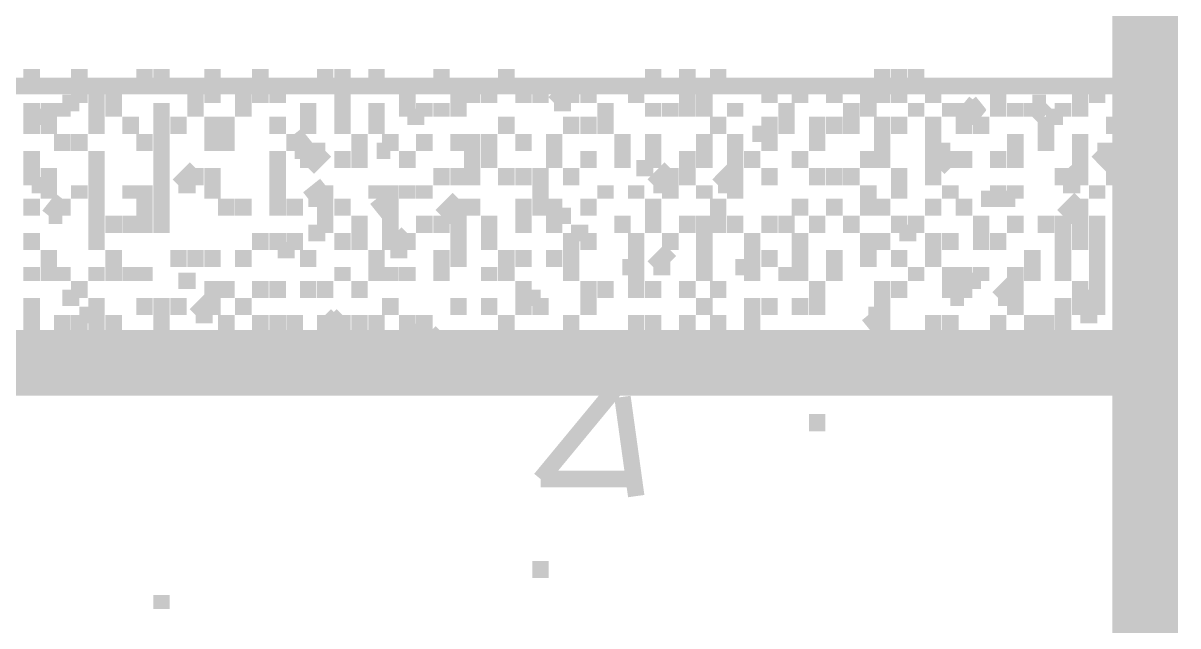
# Model space of a CAD drawing. Header units: millimetres. Extents: x 5 to 350, y 3 to 213.
# Drawn here: x 239.23 to 245.19, y 119.04 to 122.16 of the extents above; entities that cross this region are included whole.
import ezdxf

# ---------------------------------------------------------------- set-up
doc = ezdxf.new("R2010")
doc.units = ezdxf.units.MM
doc.layers.add('P', color=255, linetype='Continuous')

msp = doc.modelspace()

# ---------------------------------------------------------------- linework, layer by layer
at = {"layer": 'P'}
for points, const_width in [([(245.022, 120.403), (245.022, 129.364)], 0.339), ([(239.272, 121.832), (239.272, 121.92)], 0.085), ([(239.518, 121.832), (239.518, 121.92)], 0.085), ([(239.854, 121.832), (239.854, 121.92)], 0.085), ([(239.942, 121.832), (239.942, 121.92)], 0.085), ([(240.206, 121.832), (240.206, 121.92)], 0.085), ([(240.453, 121.832), (240.453, 121.92)], 0.085), ([(240.788, 121.832), (240.788, 121.92)], 0.085), ([(240.877, 121.832), (240.877, 121.92)], 0.085), ([(241.053, 121.832), (241.053, 121.92)], 0.085), ([(241.388, 121.832), (241.388, 121.92)], 0.085), ([(241.723, 121.832), (241.723, 121.92)], 0.085), ([(242.482, 121.832), (242.482, 121.92)], 0.085), ([(242.658, 121.832), (242.658, 121.92)], 0.085), ([(242.658, 121.832), (242.658, 121.92)], 0.085), ([(242.817, 121.832), (242.817, 121.92)], 0.085), ([(243.664, 121.832), (243.664, 121.92)], 0.085), ([(243.752, 121.832), (243.752, 121.92)], 0.085), ([(243.84, 121.832), (243.84, 121.92)], 0.085), ([(197.45, 121.832), (245.022, 121.832)], 0.085), ([(239.518, 121.744), (239.518, 121.832)], 0.085), ([(239.607, 121.744), (239.607, 121.832)], 0.085), ([(239.695, 121.744), (239.695, 121.832)], 0.085), ([(240.118, 121.744), (240.118, 121.832)], 0.085), ([(240.206, 121.744), (240.206, 121.832)], 0.085), ([(240.206, 121.744), (240.206, 121.832)], 0.085), ([(240.365, 121.744), (240.365, 121.832)], 0.085), ([(240.453, 121.744), (240.453, 121.832)], 0.085), ([(240.542, 121.744), (240.542, 121.832)], 0.085), ([(240.542, 121.744), (240.542, 121.832)], 0.085), ([(240.877, 121.744), (240.877, 121.832)], 0.085), ([(241.212, 121.744), (241.212, 121.832)], 0.085), ([(241.476, 121.744), (241.476, 121.832)], 0.085), ([(241.547, 121.744), (241.547, 121.832)], 0.085), ([(241.635, 121.744), (241.635, 121.832)], 0.085), ([(241.812, 121.744), (241.812, 121.832)], 0.085), ([(241.812, 121.744), (241.812, 121.832)], 0.085), ([(241.9, 121.744), (241.9, 121.832)], 0.085), ([(241.9, 121.744), (241.9, 121.832)], 0.085), ([(241.97, 121.744), (242.058, 121.832)], 0.085), ([(242.058, 121.744), (242.058, 121.832)], 0.085), ([(242.058, 121.744), (242.058, 121.832)], 0.085), ([(242.147, 121.744), (242.147, 121.832)], 0.085), ([(242.147, 121.744), (242.147, 121.832)], 0.085), ([(242.394, 121.744), (242.394, 121.832)], 0.085), ([(242.658, 121.744), (242.658, 121.832)], 0.085), ([(242.746, 121.832), (242.817, 121.832)], 0.085), ([(242.746, 121.832), (242.817, 121.832)], 0.085), ([(242.746, 121.744), (242.746, 121.832)], 0.085), ([(243.082, 121.744), (243.082, 121.832)], 0.085), ([(243.082, 121.744), (243.082, 121.832)], 0.085), ([(243.082, 121.744), (243.082, 121.832)], 0.085), ([(243.24, 121.744), (243.24, 121.832)], 0.085), ([(243.24, 121.744), (243.24, 121.832)], 0.085), ([(243.24, 121.744), (243.24, 121.832)], 0.085), ([(243.24, 121.744), (243.24, 121.832)], 0.085), ([(243.417, 121.744), (243.417, 121.832)], 0.085), ([(243.417, 121.744), (243.417, 121.832)], 0.085), ([(243.593, 121.744), (243.593, 121.832)], 0.085), ([(243.593, 121.744), (243.593, 121.832)], 0.085), ([(243.593, 121.744), (243.593, 121.832)], 0.085), ([(243.664, 121.744), (243.664, 121.832)], 0.085), ([(243.664, 121.744), (243.664, 121.832)], 0.085), ([(243.664, 121.744), (243.664, 121.832)], 0.085), ([(243.752, 121.744), (243.752, 121.832)], 0.085), ([(243.928, 121.744), (243.928, 121.832)], 0.085), ([(244.263, 121.744), (244.263, 121.832)], 0.085), ([(244.687, 121.744), (244.687, 121.832)], 0.085), ([(244.687, 121.744), (244.687, 121.832)], 0.085), ([(244.775, 121.744), (244.775, 121.832)], 0.085), ([(245.022, 121.744), (245.022, 121.832)], 0.085), ([(239.272, 121.673), (239.272, 121.744)], 0.085), ([(239.36, 121.673), (239.36, 121.744)], 0.085), ([(239.43, 121.744), (239.518, 121.744)], 0.085), ([(239.43, 121.744), (239.518, 121.744)], 0.085), ([(239.43, 121.673), (239.43, 121.744)], 0.085), ([(239.607, 121.673), (239.607, 121.744)], 0.085), ([(239.695, 121.673), (239.695, 121.744)], 0.085), ([(239.942, 121.673), (239.942, 121.744)], 0.085), ([(240.118, 121.673), (240.118, 121.744)], 0.085), ([(240.365, 121.744), (240.365, 121.673)], 0.085), ([(240.365, 121.673), (240.365, 121.744)], 0.085), ([(240.7, 121.673), (240.7, 121.744)], 0.085), ([(240.877, 121.673), (240.877, 121.744)], 0.085), ([(241.053, 121.673), (241.053, 121.744)], 0.085), ([(241.212, 121.673), (241.212, 121.744)], 0.085), ([(241.3, 121.673), (241.3, 121.744)], 0.085), ([(241.388, 121.673), (241.388, 121.744)], 0.085), ([(241.476, 121.673), (241.476, 121.744)], 0.085), ([(241.97, 121.744), (242.058, 121.744)], 0.085), ([(242.235, 121.673), (242.235, 121.744)], 0.085), ([(242.482, 121.673), (242.482, 121.744)], 0.085), ([(242.482, 121.673), (242.482, 121.744)], 0.085), ([(242.57, 121.673), (242.57, 121.744)], 0.085), ([(242.658, 121.673), (242.658, 121.744)], 0.085), ([(242.658, 121.673), (242.658, 121.744)], 0.085), ([(242.658, 121.673), (242.658, 121.744)], 0.085), ([(242.746, 121.673), (242.746, 121.744)], 0.085), ([(242.905, 121.673), (242.905, 121.744)], 0.085), ([(242.905, 121.673), (242.905, 121.744)], 0.085), ([(243.17, 121.673), (243.17, 121.744)], 0.085), ([(243.505, 121.673), (243.505, 121.744)], 0.085), ([(243.593, 121.673), (243.593, 121.744)], 0.085), ([(243.84, 121.673), (243.84, 121.744)], 0.085), ([(244.016, 121.673), (244.016, 121.744)], 0.085), ([(244.087, 121.673), (244.175, 121.744)], 0.085), ([(244.175, 121.673), (244.087, 121.744)], 0.085), ([(244.087, 121.673), (244.087, 121.744)], 0.085), ([(244.263, 121.673), (244.263, 121.744)], 0.085), ([(244.352, 121.673), (244.352, 121.744)], 0.085), ([(244.44, 121.744), (244.51, 121.744)], 0.085), ([(244.44, 121.744), (244.44, 121.673)], 0.085), ([(244.44, 121.673), (244.51, 121.744)], 0.085), ([(244.44, 121.673), (244.44, 121.744)], 0.085), ([(244.44, 121.673), (244.44, 121.744)], 0.085), ([(244.44, 121.673), (244.44, 121.744)], 0.085), ([(244.598, 121.673), (244.598, 121.744)], 0.085), ([(244.687, 121.673), (244.687, 121.744)], 0.085), ([(239.272, 121.673), (239.36, 121.673)], 0.085), ([(239.272, 121.673), (239.36, 121.673)], 0.085), ([(239.272, 121.585), (239.272, 121.673)], 0.085), ([(239.272, 121.585), (239.272, 121.673)], 0.085), ([(239.36, 121.585), (239.36, 121.673)], 0.085), ([(239.607, 121.585), (239.607, 121.673)], 0.085), ([(239.783, 121.585), (239.783, 121.673)], 0.085), ([(239.783, 121.585), (239.783, 121.673)], 0.085), ([(239.783, 121.585), (239.783, 121.673)], 0.085), ([(239.942, 121.585), (239.942, 121.673)], 0.085), ([(240.03, 121.585), (240.03, 121.673)], 0.085), ([(240.206, 121.585), (240.206, 121.673)], 0.085), ([(240.206, 121.585), (240.206, 121.673)], 0.085), ([(240.206, 121.585), (240.206, 121.673)], 0.085), ([(240.277, 121.585), (240.277, 121.673)], 0.085), ([(240.277, 121.585), (240.277, 121.673)], 0.085), ([(240.542, 121.585), (240.542, 121.673)], 0.085), ([(240.7, 121.585), (240.7, 121.673)], 0.085), ([(240.877, 121.585), (240.877, 121.673)], 0.085), ([(241.053, 121.585), (241.053, 121.673)], 0.085), ([(241.212, 121.673), (241.3, 121.673)], 0.085), ([(241.212, 121.673), (241.3, 121.673)], 0.085), ([(241.723, 121.585), (241.723, 121.673)], 0.085), ([(242.058, 121.585), (242.058, 121.673)], 0.085), ([(242.147, 121.585), (242.147, 121.673)], 0.085), ([(242.147, 121.585), (242.147, 121.673)], 0.085), ([(242.147, 121.585), (242.147, 121.673)], 0.085), ([(242.147, 121.585), (242.147, 121.673)], 0.085), ([(242.235, 121.585), (242.235, 121.673)], 0.085), ([(242.817, 121.585), (242.817, 121.673)], 0.085), ([(243.082, 121.585), (243.082, 121.673)], 0.085), ([(243.17, 121.585), (243.17, 121.673)], 0.085), ([(243.328, 121.585), (243.328, 121.673)], 0.085), ([(243.328, 121.585), (243.328, 121.673)], 0.085), ([(243.328, 121.585), (243.328, 121.673)], 0.085), ([(243.417, 121.585), (243.417, 121.673)], 0.085), ([(243.505, 121.585), (243.505, 121.673)], 0.085), ([(243.664, 121.585), (243.664, 121.673)], 0.085), ([(243.752, 121.585), (243.752, 121.673)], 0.085), ([(243.928, 121.585), (243.928, 121.673)], 0.085), ([(244.087, 121.673), (244.175, 121.673)], 0.085), ([(244.087, 121.585), (244.087, 121.673)], 0.085), ([(244.175, 121.585), (244.175, 121.673)], 0.085), ([(244.51, 121.673), (244.598, 121.673)], 0.085), ([(244.51, 121.673), (244.598, 121.673)], 0.085), ([(244.51, 121.585), (244.51, 121.673)], 0.085), ([(244.863, 121.585), (244.863, 121.673)], 0.085), ([(245.022, 121.585), (245.022, 121.673)], 0.085), ([(245.022, 121.585), (245.022, 121.673)], 0.085), ([(245.022, 121.585), (245.022, 121.673)], 0.085), ([(245.022, 121.585), (245.022, 121.673)], 0.085), ([(239.43, 121.497), (239.43, 121.585)], 0.085), ([(239.43, 121.497), (239.43, 121.585)], 0.085), ([(239.43, 121.497), (239.43, 121.585)], 0.085), ([(239.518, 121.497), (239.518, 121.585)], 0.085), ([(239.854, 121.497), (239.854, 121.585)], 0.085), ([(239.854, 121.497), (239.854, 121.585)], 0.085), ([(239.854, 121.497), (239.854, 121.585)], 0.085), ([(239.942, 121.497), (239.942, 121.585)], 0.085), ([(239.942, 121.497), (239.942, 121.585)], 0.085), ([(240.206, 121.497), (240.206, 121.585)], 0.085), ([(240.277, 121.497), (240.277, 121.585)], 0.085), ([(240.63, 121.497), (240.63, 121.585)], 0.085), ([(240.7, 121.497), (240.63, 121.585)], 0.085), ([(240.63, 121.497), (240.63, 121.585)], 0.085), ([(240.965, 121.497), (240.965, 121.585)], 0.085), ([(241.124, 121.497), (241.124, 121.585)], 0.085), ([(241.3, 121.497), (241.3, 121.585)], 0.085), ([(241.3, 121.497), (241.3, 121.585)], 0.085), ([(241.476, 121.497), (241.476, 121.585)], 0.085), ([(241.476, 121.497), (241.476, 121.585)], 0.085), ([(241.547, 121.497), (241.547, 121.585)], 0.085), ([(241.547, 121.497), (241.547, 121.585)], 0.085), ([(241.635, 121.497), (241.635, 121.585)], 0.085), ([(241.812, 121.497), (241.812, 121.585)], 0.085), ([(241.97, 121.497), (241.97, 121.585)], 0.085), ([(242.323, 121.497), (242.323, 121.585)], 0.085), ([(242.482, 121.497), (242.482, 121.585)], 0.085), ([(242.746, 121.497), (242.746, 121.585)], 0.085), ([(242.905, 121.497), (242.905, 121.585)], 0.085), ([(242.993, 121.585), (243.082, 121.585)], 0.085), ([(242.993, 121.585), (243.082, 121.585)], 0.085), ([(243.082, 121.497), (243.082, 121.585)], 0.085), ([(243.082, 121.497), (243.082, 121.585)], 0.085), ([(243.328, 121.497), (243.328, 121.585)], 0.085), ([(243.664, 121.497), (243.664, 121.585)], 0.085), ([(243.928, 121.497), (243.928, 121.585)], 0.085), ([(243.928, 121.497), (243.928, 121.585)], 0.085), ([(243.928, 121.497), (243.928, 121.585)], 0.085), ([(244.352, 121.497), (244.352, 121.585)], 0.085), ([(244.51, 121.497), (244.51, 121.585)], 0.085), ([(244.687, 121.497), (244.687, 121.585)], 0.085), ([(244.934, 121.497), (244.934, 121.585)], 0.085), ([(245.022, 121.497), (245.022, 121.585)], 0.085), ([(239.272, 121.408), (239.272, 121.497)], 0.085), ([(239.272, 121.408), (239.272, 121.497)], 0.085), ([(239.607, 121.408), (239.607, 121.497)], 0.085), ([(239.942, 121.408), (239.942, 121.497)], 0.085), ([(240.542, 121.408), (240.542, 121.497)], 0.085), ([(240.63, 121.497), (240.7, 121.497)], 0.085), ([(240.7, 121.497), (240.788, 121.497)], 0.085), ([(240.7, 121.497), (240.7, 121.408)], 0.085), ([(240.7, 121.408), (240.788, 121.497)], 0.085), ([(240.7, 121.408), (240.7, 121.497)], 0.085), ([(240.877, 121.408), (240.877, 121.497)], 0.085), ([(240.965, 121.408), (240.965, 121.497)], 0.085), ([(241.053, 121.497), (241.124, 121.497)], 0.085), ([(241.053, 121.497), (241.124, 121.497)], 0.085), ([(241.212, 121.408), (241.212, 121.497)], 0.085), ([(241.547, 121.408), (241.547, 121.497)], 0.085), ([(241.635, 121.408), (241.635, 121.497)], 0.085), ([(241.635, 121.408), (241.635, 121.497)], 0.085), ([(241.635, 121.408), (241.635, 121.497)], 0.085), ([(241.97, 121.408), (241.97, 121.497)], 0.085), ([(241.97, 121.408), (241.97, 121.497)], 0.085), ([(241.97, 121.408), (241.97, 121.497)], 0.085), ([(242.147, 121.408), (242.147, 121.497)], 0.085), ([(242.147, 121.408), (242.147, 121.497)], 0.085), ([(242.323, 121.408), (242.323, 121.497)], 0.085), ([(242.482, 121.408), (242.482, 121.497)], 0.085), ([(242.658, 121.408), (242.658, 121.497)], 0.085), ([(242.746, 121.408), (242.746, 121.497)], 0.085), ([(242.905, 121.408), (242.905, 121.497)], 0.085), ([(242.993, 121.408), (242.993, 121.497)], 0.085), ([(243.24, 121.408), (243.24, 121.497)], 0.085), ([(243.593, 121.408), (243.593, 121.497)], 0.085), ([(243.664, 121.408), (243.664, 121.497)], 0.085), ([(243.928, 121.497), (244.016, 121.497)], 0.085), ([(243.928, 121.497), (244.016, 121.408)], 0.085), ([(243.928, 121.408), (243.928, 121.497)], 0.085), ([(244.016, 121.408), (244.016, 121.497)], 0.085), ([(244.016, 121.408), (244.016, 121.497)], 0.085), ([(244.087, 121.408), (244.087, 121.497)], 0.085), ([(244.263, 121.408), (244.263, 121.497)], 0.085), ([(244.263, 121.408), (244.263, 121.497)], 0.085), ([(244.352, 121.408), (244.352, 121.497)], 0.085), ([(244.687, 121.408), (244.687, 121.497)], 0.085), ([(244.775, 121.497), (244.863, 121.497)], 0.085), ([(244.775, 121.497), (244.863, 121.408)], 0.085), ([(244.863, 121.408), (244.863, 121.497)], 0.085), ([(239.272, 121.32), (239.272, 121.408)], 0.085), ([(239.36, 121.32), (239.36, 121.408)], 0.085), ([(239.607, 121.32), (239.607, 121.408)], 0.085), ([(239.942, 121.32), (239.942, 121.408)], 0.085), ([(240.03, 121.32), (240.118, 121.408)], 0.085), ([(240.118, 121.32), (240.118, 121.408)], 0.085), ([(240.118, 121.32), (240.118, 121.408)], 0.085), ([(240.206, 121.32), (240.206, 121.408)], 0.085), ([(240.542, 121.32), (240.542, 121.408)], 0.085), ([(241.388, 121.32), (241.388, 121.408)], 0.085), ([(241.476, 121.32), (241.476, 121.408)], 0.085), ([(241.547, 121.32), (241.547, 121.408)], 0.085), ([(241.723, 121.32), (241.723, 121.408)], 0.085), ([(241.812, 121.32), (241.812, 121.408)], 0.085), ([(241.9, 121.32), (241.9, 121.408)], 0.085), ([(242.058, 121.32), (242.058, 121.408)], 0.085), ([(242.394, 121.408), (242.482, 121.408)], 0.085), ([(242.394, 121.408), (242.482, 121.408)], 0.085), ([(242.482, 121.408), (242.394, 121.408)], 0.085), ([(242.482, 121.32), (242.57, 121.408)], 0.085), ([(242.57, 121.32), (242.57, 121.408)], 0.085), ([(242.658, 121.32), (242.658, 121.408)], 0.085), ([(242.817, 121.32), (242.905, 121.408)], 0.085), ([(242.905, 121.32), (242.905, 121.408)], 0.085), ([(243.082, 121.32), (243.082, 121.408)], 0.085), ([(243.328, 121.32), (243.328, 121.408)], 0.085), ([(243.328, 121.32), (243.328, 121.408)], 0.085), ([(243.328, 121.32), (243.328, 121.408)], 0.085), ([(243.328, 121.32), (243.328, 121.408)], 0.085), ([(243.417, 121.32), (243.417, 121.408)], 0.085), ([(243.417, 121.32), (243.417, 121.408)], 0.085), ([(243.417, 121.32), (243.417, 121.408)], 0.085), ([(243.417, 121.32), (243.417, 121.408)], 0.085), ([(243.505, 121.32), (243.505, 121.408)], 0.085), ([(243.752, 121.32), (243.752, 121.408)], 0.085), ([(243.928, 121.32), (243.928, 121.408)], 0.085), ([(244.598, 121.32), (244.687, 121.408)], 0.085), ([(244.598, 121.32), (244.598, 121.408)], 0.085), ([(244.687, 121.32), (244.687, 121.408)], 0.085), ([(244.687, 121.32), (244.687, 121.408)], 0.085), ([(244.863, 121.32), (244.863, 121.408)], 0.085), ([(244.934, 121.32), (244.934, 121.408)], 0.085), ([(244.934, 121.32), (244.934, 121.408)], 0.085), ([(239.272, 121.32), (239.36, 121.32)], 0.085), ([(239.272, 121.32), (239.36, 121.32)], 0.085), ([(239.36, 121.25), (239.36, 121.32)], 0.085), ([(239.518, 121.25), (239.518, 121.32)], 0.085), ([(239.607, 121.25), (239.607, 121.32)], 0.085), ([(239.783, 121.25), (239.783, 121.32)], 0.085), ([(239.854, 121.25), (239.854, 121.32)], 0.085), ([(239.942, 121.25), (239.942, 121.32)], 0.085), ([(240.03, 121.32), (240.118, 121.32)], 0.085), ([(240.206, 121.25), (240.206, 121.32)], 0.085), ([(240.206, 121.25), (240.206, 121.32)], 0.085), ([(240.206, 121.25), (240.206, 121.32)], 0.085), ([(240.206, 121.25), (240.206, 121.32)], 0.085), ([(240.542, 121.25), (240.542, 121.32)], 0.085), ([(240.7, 121.25), (240.788, 121.32)], 0.085), ([(240.788, 121.25), (240.788, 121.32)], 0.085), ([(241.053, 121.25), (241.053, 121.32)], 0.085), ([(241.124, 121.25), (241.124, 121.32)], 0.085), ([(241.212, 121.25), (241.212, 121.32)], 0.085), ([(241.3, 121.25), (241.3, 121.32)], 0.085), ([(241.9, 121.25), (241.9, 121.32)], 0.085), ([(242.235, 121.25), (242.235, 121.32)], 0.085), ([(242.394, 121.25), (242.394, 121.32)], 0.085), ([(242.482, 121.32), (242.57, 121.32)], 0.085), ([(242.57, 121.25), (242.57, 121.32)], 0.085), ([(242.746, 121.25), (242.746, 121.32)], 0.085), ([(242.746, 121.25), (242.746, 121.32)], 0.085), ([(242.817, 121.32), (242.905, 121.32)], 0.085), ([(242.905, 121.25), (242.905, 121.32)], 0.085), ([(243.593, 121.25), (243.593, 121.32)], 0.085), ([(243.752, 121.25), (243.752, 121.32)], 0.085), ([(243.752, 121.25), (243.752, 121.32)], 0.085), ([(243.752, 121.25), (243.752, 121.32)], 0.085), ([(244.016, 121.25), (244.016, 121.32)], 0.085), ([(244.263, 121.25), (244.263, 121.32)], 0.085), ([(244.352, 121.25), (244.352, 121.32)], 0.085), ([(244.352, 121.25), (244.352, 121.32)], 0.085), ([(244.352, 121.25), (244.352, 121.32)], 0.085), ([(244.598, 121.32), (244.687, 121.32)], 0.085), ([(244.775, 121.25), (244.775, 121.32)], 0.085), ([(239.272, 121.162), (239.272, 121.25)], 0.085), ([(239.272, 121.162), (239.272, 121.25)], 0.085), ([(239.36, 121.162), (239.43, 121.25)], 0.085), ([(239.43, 121.162), (239.43, 121.25)], 0.085), ([(239.607, 121.162), (239.607, 121.25)], 0.085), ([(239.854, 121.162), (239.854, 121.25)], 0.085), ([(239.854, 121.162), (239.854, 121.25)], 0.085), ([(239.854, 121.162), (239.854, 121.25)], 0.085), ([(239.942, 121.162), (239.942, 121.25)], 0.085), ([(240.277, 121.162), (240.277, 121.25)], 0.085), ([(240.277, 121.162), (240.277, 121.25)], 0.085), ([(240.277, 121.162), (240.277, 121.25)], 0.085), ([(240.365, 121.162), (240.365, 121.25)], 0.085), ([(240.542, 121.162), (240.542, 121.25)], 0.085), ([(240.542, 121.162), (240.542, 121.25)], 0.085), ([(240.63, 121.162), (240.63, 121.25)], 0.085), ([(240.63, 121.162), (240.63, 121.25)], 0.085), ([(240.7, 121.25), (240.788, 121.25)], 0.085), ([(240.788, 121.162), (240.788, 121.25)], 0.085), ([(240.877, 121.162), (240.877, 121.25)], 0.085), ([(240.877, 121.162), (240.877, 121.25)], 0.085), ([(241.053, 121.25), (241.124, 121.25)], 0.085), ([(241.053, 121.25), (241.124, 121.162)], 0.085), ([(241.124, 121.162), (241.124, 121.25)], 0.085), ([(241.124, 121.162), (241.124, 121.25)], 0.085), ([(241.388, 121.162), (241.476, 121.25)], 0.085), ([(241.476, 121.162), (241.476, 121.25)], 0.085), ([(241.476, 121.162), (241.476, 121.25)], 0.085), ([(241.547, 121.162), (241.547, 121.25)], 0.085), ([(241.812, 121.162), (241.812, 121.25)], 0.085), ([(241.812, 121.162), (241.812, 121.25)], 0.085), ([(241.9, 121.162), (241.9, 121.25)], 0.085), ([(241.97, 121.162), (241.97, 121.25)], 0.085), ([(241.97, 121.162), (241.97, 121.25)], 0.085), ([(242.147, 121.162), (242.147, 121.25)], 0.085), ([(242.147, 121.162), (242.147, 121.25)], 0.085), ([(242.147, 121.162), (242.147, 121.25)], 0.085), ([(242.482, 121.162), (242.482, 121.25)], 0.085), ([(242.817, 121.162), (242.817, 121.25)], 0.085), ([(243.24, 121.162), (243.24, 121.25)], 0.085), ([(243.417, 121.162), (243.417, 121.25)], 0.085), ([(243.593, 121.162), (243.593, 121.25)], 0.085), ([(243.664, 121.162), (243.664, 121.25)], 0.085), ([(243.928, 121.162), (243.928, 121.25)], 0.085), ([(244.087, 121.162), (244.087, 121.25)], 0.085), ([(244.175, 121.25), (244.263, 121.25)], 0.085), ([(244.175, 121.25), (244.263, 121.25)], 0.085), ([(244.263, 121.25), (244.352, 121.25)], 0.085), ([(244.263, 121.25), (244.352, 121.25)], 0.085), ([(244.598, 121.162), (244.687, 121.25)], 0.085), ([(244.687, 121.162), (244.687, 121.25)], 0.085), ([(244.934, 121.162), (244.934, 121.25)], 0.085), ([(245.022, 121.162), (245.022, 121.25)], 0.085), ([(239.36, 121.162), (239.43, 121.162)], 0.085), ([(239.607, 121.073), (239.607, 121.162)], 0.085), ([(239.695, 121.073), (239.695, 121.162)], 0.085), ([(239.695, 121.073), (239.695, 121.162)], 0.085), ([(239.695, 121.073), (239.695, 121.162)], 0.085), ([(239.783, 121.073), (239.783, 121.162)], 0.085), ([(239.854, 121.073), (239.854, 121.162)], 0.085), ([(239.942, 121.073), (239.942, 121.162)], 0.085), ([(239.942, 121.073), (239.942, 121.162)], 0.085), ([(240.788, 121.073), (240.788, 121.162)], 0.085), ([(240.965, 121.073), (240.965, 121.162)], 0.085), ([(241.124, 121.073), (241.124, 121.162)], 0.085), ([(241.124, 121.073), (241.124, 121.162)], 0.085), ([(241.3, 121.073), (241.3, 121.162)], 0.085), ([(241.388, 121.162), (241.476, 121.162)], 0.085), ([(241.388, 121.073), (241.388, 121.162)], 0.085), ([(241.476, 121.073), (241.476, 121.162)], 0.085), ([(241.635, 121.073), (241.635, 121.162)], 0.085), ([(241.812, 121.073), (241.812, 121.162)], 0.085), ([(241.97, 121.162), (242.058, 121.162)], 0.085), ([(241.97, 121.073), (241.97, 121.162)], 0.085), ([(242.323, 121.073), (242.323, 121.162)], 0.085), ([(242.482, 121.073), (242.482, 121.162)], 0.085), ([(242.658, 121.073), (242.658, 121.162)], 0.085), ([(242.746, 121.073), (242.746, 121.162)], 0.085), ([(242.817, 121.073), (242.817, 121.162)], 0.085), ([(242.905, 121.073), (242.905, 121.162)], 0.085), ([(242.905, 121.073), (242.905, 121.162)], 0.085), ([(242.905, 121.073), (242.905, 121.162)], 0.085), ([(243.082, 121.073), (243.082, 121.162)], 0.085), ([(243.17, 121.073), (243.17, 121.162)], 0.085), ([(243.17, 121.073), (243.17, 121.162)], 0.085), ([(243.328, 121.073), (243.328, 121.162)], 0.085), ([(243.505, 121.073), (243.505, 121.162)], 0.085), ([(243.752, 121.073), (243.752, 121.162)], 0.085), ([(243.84, 121.073), (243.84, 121.162)], 0.085), ([(244.175, 121.073), (244.175, 121.162)], 0.085), ([(244.352, 121.073), (244.352, 121.162)], 0.085), ([(244.51, 121.073), (244.51, 121.162)], 0.085), ([(244.598, 121.162), (244.687, 121.162)], 0.085), ([(244.598, 121.073), (244.598, 121.162)], 0.085), ([(244.687, 121.073), (244.687, 121.162)], 0.085), ([(244.775, 121.073), (244.775, 121.162)], 0.085), ([(244.934, 121.073), (244.934, 121.162)], 0.085), ([(239.272, 120.985), (239.272, 121.073)], 0.085), ([(239.607, 120.985), (239.607, 121.073)], 0.085), ([(239.607, 120.985), (239.607, 121.073)], 0.085), ([(240.453, 120.985), (240.453, 121.073)], 0.085), ([(240.542, 120.985), (240.542, 121.073)], 0.085), ([(240.63, 120.985), (240.63, 121.073)], 0.085), ([(240.63, 120.985), (240.63, 121.073)], 0.085), ([(240.7, 121.073), (240.788, 121.073)], 0.085), ([(240.7, 121.073), (240.788, 121.073)], 0.085), ([(240.788, 121.073), (240.7, 121.073)], 0.085), ([(240.877, 120.985), (240.877, 121.073)], 0.085), ([(240.965, 120.985), (240.965, 121.073)], 0.085), ([(241.124, 120.985), (241.212, 121.073)], 0.085), ([(241.124, 120.985), (241.124, 121.073)], 0.085), ([(241.212, 120.985), (241.212, 121.073)], 0.085), ([(241.476, 120.985), (241.476, 121.073)], 0.085), ([(241.635, 120.985), (241.635, 121.073)], 0.085), ([(241.635, 120.985), (241.635, 121.073)], 0.085), ([(241.635, 120.985), (241.635, 121.073)], 0.085), ([(242.058, 120.985), (242.058, 121.073)], 0.085), ([(242.058, 120.985), (242.058, 121.073)], 0.085), ([(242.058, 121.073), (242.147, 121.073)], 0.085), ([(242.147, 121.073), (242.058, 121.073)], 0.085), ([(242.058, 121.073), (242.147, 121.073)], 0.085), ([(242.147, 120.985), (242.147, 121.073)], 0.085), ([(242.147, 120.985), (242.147, 121.073)], 0.085), ([(242.394, 120.985), (242.394, 121.073)], 0.085), ([(242.394, 120.985), (242.394, 121.073)], 0.085), ([(242.57, 120.985), (242.57, 121.073)], 0.085), ([(242.746, 120.985), (242.746, 121.073)], 0.085), ([(242.746, 120.985), (242.746, 121.073)], 0.085), ([(242.746, 120.985), (242.746, 121.073)], 0.085), ([(242.993, 120.985), (242.993, 121.073)], 0.085), ([(243.24, 120.985), (243.24, 121.073)], 0.085), ([(243.593, 120.985), (243.593, 121.073)], 0.085), ([(243.664, 120.985), (243.664, 121.073)], 0.085), ([(243.752, 121.073), (243.84, 121.073)], 0.085), ([(243.752, 121.073), (243.84, 121.073)], 0.085), ([(243.928, 120.985), (243.928, 121.073)], 0.085), ([(244.016, 120.985), (244.016, 121.073)], 0.085), ([(244.175, 120.985), (244.175, 121.073)], 0.085), ([(244.263, 120.985), (244.263, 121.073)], 0.085), ([(244.263, 120.985), (244.263, 121.073)], 0.085), ([(244.598, 120.985), (244.598, 121.073)], 0.085), ([(244.598, 120.985), (244.598, 121.073)], 0.085), ([(244.687, 120.985), (244.687, 121.073)], 0.085), ([(244.687, 120.985), (244.687, 121.073)], 0.085), ([(244.687, 120.985), (244.687, 121.073)], 0.085), ([(244.775, 120.985), (244.775, 121.073)], 0.085), ([(239.36, 120.897), (239.36, 120.985)], 0.085), ([(239.695, 120.897), (239.695, 120.985)], 0.085), ([(240.03, 120.897), (240.03, 120.985)], 0.085), ([(240.118, 120.897), (240.118, 120.985)], 0.085), ([(240.206, 120.897), (240.206, 120.985)], 0.085), ([(240.206, 120.897), (240.206, 120.985)], 0.085), ([(240.365, 120.897), (240.365, 120.985)], 0.085), ([(240.365, 120.897), (240.365, 120.985)], 0.085), ([(240.542, 120.985), (240.63, 120.985)], 0.085), ([(240.542, 120.985), (240.63, 120.985)], 0.085), ([(240.7, 120.897), (240.7, 120.985)], 0.085), ([(241.053, 120.897), (241.053, 120.985)], 0.085), ([(241.124, 120.985), (241.212, 120.985)], 0.085), ([(241.388, 120.897), (241.388, 120.985)], 0.085), ([(241.476, 120.985), (241.476, 120.897)], 0.085), ([(241.476, 120.897), (241.476, 120.985)], 0.085), ([(241.476, 120.897), (241.476, 120.985)], 0.085), ([(241.723, 120.897), (241.723, 120.985)], 0.085), ([(241.812, 120.897), (241.812, 120.985)], 0.085), ([(241.812, 120.897), (241.812, 120.985)], 0.085), ([(241.97, 120.897), (241.97, 120.985)], 0.085), ([(242.058, 120.897), (242.058, 120.985)], 0.085), ([(242.394, 120.897), (242.394, 120.985)], 0.085), ([(242.482, 120.897), (242.57, 120.985)], 0.085), ([(242.746, 120.897), (242.746, 120.985)], 0.085), ([(242.993, 120.897), (242.993, 120.985)], 0.085), ([(243.082, 120.897), (243.082, 120.985)], 0.085), ([(243.24, 120.897), (243.24, 120.985)], 0.085), ([(243.417, 120.897), (243.417, 120.985)], 0.085), ([(243.417, 120.897), (243.417, 120.985)], 0.085), ([(243.593, 120.897), (243.593, 120.985)], 0.085), ([(243.752, 120.897), (243.752, 120.985)], 0.085), ([(243.928, 120.897), (243.928, 120.985)], 0.085), ([(243.928, 120.897), (243.928, 120.985)], 0.085), ([(244.44, 120.897), (244.44, 120.985)], 0.085), ([(244.598, 120.897), (244.598, 120.985)], 0.085), ([(244.775, 120.897), (244.775, 120.985)], 0.085), ([(244.934, 120.897), (244.934, 120.985)], 0.085), ([(244.934, 120.897), (244.934, 120.985)], 0.085), ([(239.272, 120.826), (239.272, 120.897)], 0.085), ([(239.36, 120.826), (239.36, 120.897)], 0.085), ([(239.43, 120.826), (239.43, 120.897)], 0.085), ([(239.607, 120.826), (239.607, 120.897)], 0.085), ([(239.607, 120.826), (239.607, 120.897)], 0.085), ([(239.695, 120.826), (239.695, 120.897)], 0.085), ([(239.783, 120.826), (239.783, 120.897)], 0.085), ([(239.854, 120.826), (239.854, 120.897)], 0.085), ([(240.877, 120.826), (240.877, 120.897)], 0.085), ([(241.053, 120.826), (241.053, 120.897)], 0.085), ([(241.124, 120.826), (241.124, 120.897)], 0.085), ([(241.212, 120.826), (241.212, 120.897)], 0.085), ([(241.388, 120.826), (241.388, 120.897)], 0.085), ([(241.635, 120.826), (241.635, 120.897)], 0.085), ([(241.723, 120.826), (241.723, 120.897)], 0.085), ([(242.058, 120.826), (242.058, 120.897)], 0.085), ([(242.323, 120.897), (242.394, 120.897)], 0.085), ([(242.323, 120.897), (242.394, 120.897)], 0.085), ([(242.394, 120.826), (242.394, 120.897)], 0.085), ([(242.394, 120.826), (242.394, 120.897)], 0.085), ([(242.482, 120.897), (242.57, 120.897)], 0.085), ([(242.57, 120.897), (242.482, 120.897)], 0.085), ([(242.746, 120.826), (242.746, 120.897)], 0.085), ([(242.746, 120.826), (242.746, 120.897)], 0.085), ([(242.905, 120.897), (242.993, 120.897)], 0.085), ([(242.905, 120.897), (242.993, 120.897)], 0.085), ([(242.993, 120.826), (242.993, 120.897)], 0.085), ([(242.993, 120.826), (242.993, 120.897)], 0.085), ([(243.17, 120.826), (243.17, 120.897)], 0.085), ([(243.17, 120.826), (243.17, 120.897)], 0.085), ([(243.24, 120.897), (243.24, 120.826)], 0.085), ([(243.24, 120.826), (243.24, 120.897)], 0.085), ([(243.417, 120.826), (243.417, 120.897)], 0.085), ([(243.417, 120.826), (243.417, 120.897)], 0.085), ([(243.417, 120.826), (243.417, 120.897)], 0.085), ([(243.417, 120.826), (243.417, 120.897)], 0.085), ([(243.417, 120.826), (243.417, 120.897)], 0.085), ([(243.417, 120.826), (243.417, 120.897)], 0.085), ([(243.84, 120.826), (243.84, 120.897)], 0.085), ([(243.84, 120.826), (243.84, 120.897)], 0.085), ([(243.84, 120.826), (243.84, 120.897)], 0.085), ([(244.016, 120.826), (244.016, 120.897)], 0.085), ([(244.087, 120.826), (244.087, 120.897)], 0.085), ([(244.175, 120.826), (244.175, 120.897)], 0.085), ([(244.352, 120.826), (244.352, 120.897)], 0.085), ([(244.44, 120.826), (244.44, 120.897)], 0.085), ([(244.598, 120.826), (244.598, 120.897)], 0.085), ([(244.775, 120.826), (244.775, 120.897)], 0.085), ([(239.518, 120.738), (239.518, 120.826)], 0.085), ([(239.518, 120.738), (239.518, 120.826)], 0.085), ([(239.518, 120.738), (239.518, 120.826)], 0.085), ([(239.518, 120.738), (239.518, 120.826)], 0.085), ([(240.03, 120.826), (240.118, 120.826)], 0.085), ([(240.03, 120.826), (240.118, 120.826)], 0.085), ([(240.03, 120.826), (240.118, 120.826)], 0.085), ([(240.206, 120.738), (240.206, 120.826)], 0.085), ([(240.277, 120.738), (240.277, 120.826)], 0.085), ([(240.453, 120.738), (240.453, 120.826)], 0.085), ([(240.542, 120.738), (240.542, 120.826)], 0.085), ([(240.7, 120.738), (240.7, 120.826)], 0.085), ([(240.788, 120.738), (240.788, 120.826)], 0.085), ([(240.965, 120.738), (240.965, 120.826)], 0.085), ([(240.965, 120.738), (240.965, 120.826)], 0.085), ([(240.965, 120.738), (240.965, 120.826)], 0.085), ([(240.965, 120.738), (240.965, 120.826)], 0.085), ([(241.812, 120.738), (241.812, 120.826)], 0.085), ([(242.147, 120.738), (242.147, 120.826)], 0.085), ([(242.235, 120.738), (242.235, 120.826)], 0.085), ([(242.394, 120.738), (242.394, 120.826)], 0.085), ([(242.482, 120.738), (242.482, 120.826)], 0.085), ([(242.658, 120.738), (242.658, 120.826)], 0.085), ([(242.817, 120.738), (242.817, 120.826)], 0.085), ([(243.328, 120.738), (243.328, 120.826)], 0.085), ([(243.328, 120.738), (243.328, 120.826)], 0.085), ([(243.664, 120.738), (243.664, 120.826)], 0.085), ([(243.664, 120.738), (243.664, 120.826)], 0.085), ([(243.664, 120.738), (243.664, 120.826)], 0.085), ([(243.752, 120.738), (243.752, 120.826)], 0.085), ([(244.016, 120.738), (244.087, 120.826)], 0.085), ([(244.016, 120.738), (244.016, 120.826)], 0.085), ([(244.016, 120.738), (244.016, 120.826)], 0.085), ([(244.087, 120.738), (244.087, 120.826)], 0.085), ([(244.087, 120.826), (244.175, 120.826)], 0.085), ([(244.087, 120.826), (244.175, 120.826)], 0.085), ([(244.263, 120.738), (244.352, 120.826)], 0.085), ([(244.352, 120.738), (244.352, 120.826)], 0.085), ([(244.352, 120.738), (244.352, 120.826)], 0.085), ([(244.687, 120.738), (244.687, 120.826)], 0.085), ([(244.775, 120.738), (244.775, 120.826)], 0.085), ([(244.934, 120.738), (244.934, 120.826)], 0.085), ([(245.022, 120.738), (245.022, 120.826)], 0.085), ([(245.022, 120.738), (245.022, 120.826)], 0.085), ([(245.022, 120.738), (245.022, 120.826)], 0.085), ([(245.022, 120.738), (245.022, 120.826)], 0.085), ([(239.272, 120.65), (239.272, 120.738)], 0.085), ([(239.43, 120.738), (239.518, 120.738)], 0.085), ([(239.43, 120.738), (239.518, 120.738)], 0.085), ([(239.607, 120.65), (239.607, 120.738)], 0.085), ([(239.854, 120.65), (239.854, 120.738)], 0.085), ([(239.942, 120.65), (239.942, 120.738)], 0.085), ([(239.942, 120.65), (239.942, 120.738)], 0.085), ([(239.942, 120.65), (239.942, 120.738)], 0.085), ([(239.942, 120.65), (239.942, 120.738)], 0.085), ([(240.03, 120.65), (240.03, 120.738)], 0.085), ([(240.118, 120.65), (240.206, 120.738)], 0.085), ([(240.206, 120.65), (240.206, 120.738)], 0.085), ([(240.206, 120.65), (240.206, 120.738)], 0.085), ([(240.365, 120.65), (240.365, 120.738)], 0.085), ([(240.365, 120.65), (240.365, 120.738)], 0.085), ([(240.365, 120.65), (240.365, 120.738)], 0.085), ([(241.124, 120.65), (241.124, 120.738)], 0.085), ([(241.476, 120.65), (241.476, 120.738)], 0.085), ([(241.476, 120.65), (241.476, 120.738)], 0.085), ([(241.635, 120.65), (241.635, 120.738)], 0.085), ([(241.812, 120.738), (241.9, 120.738)], 0.085), ([(241.812, 120.738), (241.9, 120.738)], 0.085), ([(241.812, 120.65), (241.812, 120.738)], 0.085), ([(241.9, 120.65), (241.9, 120.738)], 0.085), ([(242.147, 120.65), (242.147, 120.738)], 0.085), ([(242.746, 120.65), (242.746, 120.738)], 0.085), ([(242.746, 120.65), (242.746, 120.738)], 0.085), ([(242.746, 120.65), (242.746, 120.738)], 0.085), ([(242.746, 120.65), (242.746, 120.738)], 0.085), ([(242.993, 120.65), (242.993, 120.738)], 0.085), ([(243.082, 120.65), (243.082, 120.738)], 0.085), ([(243.24, 120.65), (243.24, 120.738)], 0.085), ([(243.328, 120.65), (243.328, 120.738)], 0.085), ([(243.664, 120.65), (243.664, 120.738)], 0.085), ([(244.016, 120.738), (244.087, 120.738)], 0.085), ([(244.263, 120.738), (244.352, 120.738)], 0.085), ([(244.352, 120.65), (244.352, 120.738)], 0.085), ([(244.598, 120.65), (244.598, 120.738)], 0.085), ([(244.687, 120.738), (244.775, 120.738)], 0.085), ([(244.687, 120.738), (244.775, 120.738)], 0.085), ([(244.687, 120.65), (244.775, 120.738)], 0.085), ([(244.687, 120.65), (244.687, 120.738)], 0.085), ([(244.775, 120.65), (244.775, 120.738)], 0.085), ([(245.022, 120.65), (245.022, 120.738)], 0.085), ([(239.272, 120.562), (239.272, 120.65)], 0.085), ([(239.272, 120.562), (239.272, 120.65)], 0.085), ([(239.43, 120.562), (239.43, 120.65)], 0.085), ([(239.43, 120.562), (239.43, 120.65)], 0.085), ([(239.518, 120.65), (239.607, 120.65)], 0.085), ([(239.518, 120.65), (239.518, 120.562)], 0.085), ([(239.518, 120.562), (239.518, 120.65)], 0.085), ([(239.607, 120.562), (239.607, 120.65)], 0.085), ([(239.607, 120.562), (239.607, 120.65)], 0.085), ([(239.695, 120.562), (239.695, 120.65)], 0.085), ([(239.942, 120.562), (239.942, 120.65)], 0.085), ([(240.118, 120.65), (240.206, 120.65)], 0.085), ([(240.277, 120.562), (240.277, 120.65)], 0.085), ([(240.453, 120.562), (240.453, 120.65)], 0.085), ([(240.453, 120.562), (240.453, 120.65)], 0.085), ([(240.453, 120.562), (240.453, 120.65)], 0.085), ([(240.542, 120.562), (240.542, 120.65)], 0.085), ([(240.63, 120.562), (240.63, 120.65)], 0.085), ([(240.788, 120.562), (240.877, 120.65)], 0.085), ([(240.877, 120.562), (240.788, 120.65)], 0.085), ([(240.788, 120.562), (240.877, 120.65)], 0.085), ([(240.788, 120.562), (240.788, 120.65)], 0.085), ([(240.788, 120.562), (240.788, 120.65)], 0.085), ([(240.877, 120.562), (240.877, 120.65)], 0.085), ([(240.965, 120.562), (240.965, 120.65)], 0.085), ([(241.053, 120.562), (241.053, 120.65)], 0.085), ([(241.212, 120.562), (241.212, 120.65)], 0.085), ([(241.3, 120.562), (241.3, 120.65)], 0.085), ([(241.723, 120.562), (241.723, 120.65)], 0.085), ([(241.723, 120.562), (241.723, 120.65)], 0.085), ([(242.058, 120.562), (242.058, 120.65)], 0.085), ([(242.394, 120.562), (242.394, 120.65)], 0.085), ([(242.482, 120.562), (242.482, 120.65)], 0.085), ([(242.658, 120.562), (242.658, 120.65)], 0.085), ([(242.817, 120.562), (242.817, 120.65)], 0.085), ([(242.993, 120.562), (242.993, 120.65)], 0.085), ([(243.593, 120.65), (243.664, 120.65)], 0.085), ([(243.593, 120.65), (243.664, 120.562)], 0.085), ([(243.664, 120.562), (243.664, 120.65)], 0.085), ([(243.664, 120.562), (243.664, 120.65)], 0.085), ([(243.928, 120.562), (243.928, 120.65)], 0.085), ([(244.016, 120.562), (244.016, 120.65)], 0.085), ([(244.263, 120.562), (244.263, 120.65)], 0.085), ([(244.263, 120.562), (244.263, 120.65)], 0.085), ([(244.44, 120.562), (244.44, 120.65)], 0.085), ([(244.51, 120.562), (244.51, 120.65)], 0.085), ([(244.51, 120.562), (244.51, 120.65)], 0.085), ([(244.51, 120.562), (244.51, 120.65)], 0.085), ([(244.598, 120.562), (244.598, 120.65)], 0.085), ([(244.687, 120.65), (244.775, 120.65)], 0.085), ([(244.934, 120.562), (244.934, 120.65)], 0.085), ([(239.272, 120.474), (239.272, 120.562)], 0.085), ([(239.695, 120.474), (239.695, 120.562)], 0.085), ([(239.854, 120.474), (239.854, 120.562)], 0.085), ([(240.03, 120.474), (240.03, 120.562)], 0.085), ([(240.206, 120.474), (240.206, 120.562)], 0.085), ([(240.277, 120.474), (240.277, 120.562)], 0.085), ([(240.365, 120.474), (240.365, 120.562)], 0.085), ([(240.63, 120.474), (240.63, 120.562)], 0.085), ([(240.7, 120.474), (240.7, 120.562)], 0.085), ([(240.788, 120.562), (240.877, 120.562)], 0.085), ([(240.788, 120.562), (240.877, 120.562)], 0.085), ([(241.053, 120.474), (241.053, 120.562)], 0.085), ([(241.053, 120.474), (241.053, 120.562)], 0.085), ([(241.212, 120.562), (241.3, 120.562)], 0.085), ([(241.212, 120.562), (241.3, 120.562)], 0.085), ([(241.3, 120.474), (241.388, 120.562)], 0.085), ([(241.3, 120.474), (241.3, 120.562)], 0.085), ([(241.3, 120.474), (241.388, 120.562)], 0.085), ([(241.388, 120.474), (241.388, 120.562)], 0.085), ([(241.388, 120.474), (241.388, 120.562)], 0.085), ([(241.476, 120.474), (241.476, 120.562)], 0.085), ([(241.547, 120.474), (241.547, 120.562)], 0.085), ([(241.547, 120.474), (241.547, 120.562)], 0.085), ([(241.723, 120.562), (241.723, 120.474)], 0.085), ([(241.723, 120.474), (241.723, 120.562)], 0.085), ([(241.812, 120.474), (241.812, 120.562)], 0.085), ([(241.9, 120.474), (241.9, 120.562)], 0.085), ([(242.058, 120.474), (242.058, 120.562)], 0.085), ([(242.147, 120.474), (242.147, 120.562)], 0.085), ([(242.147, 120.474), (242.147, 120.562)], 0.085), ([(242.147, 120.474), (242.147, 120.562)], 0.085), ([(242.235, 120.474), (242.235, 120.562)], 0.085), ([(242.235, 120.474), (242.235, 120.562)], 0.085), ([(242.235, 120.474), (242.235, 120.562)], 0.085), ([(242.235, 120.474), (242.235, 120.562)], 0.085), ([(242.235, 120.474), (242.235, 120.562)], 0.085), ([(242.235, 120.474), (242.235, 120.562)], 0.085), ([(242.57, 120.474), (242.57, 120.562)], 0.085), ([(242.658, 120.474), (242.658, 120.562)], 0.085), ([(242.905, 120.474), (242.905, 120.562)], 0.085), ([(243.082, 120.474), (243.082, 120.562)], 0.085), ([(243.24, 120.474), (243.24, 120.562)], 0.085), ([(243.328, 120.474), (243.328, 120.562)], 0.085), ([(243.593, 120.474), (243.593, 120.562)], 0.085), ([(243.593, 120.474), (243.593, 120.562)], 0.085), ([(243.84, 120.474), (243.84, 120.562)], 0.085), ([(244.598, 120.474), (244.598, 120.562)], 0.085), ([(197.45, 120.403), (245.022, 120.403)], 0.339), ([(245.022, 120.403), (197.45, 120.403)], 0.339), ([(245.022, 95.85), (245.022, 120.403)], 0.339), ([(239.272, 120.403), (239.272, 120.474)], 0.085), ([(239.518, 120.403), (239.518, 120.474)], 0.085), ([(239.518, 120.403), (239.518, 120.474)], 0.085), ([(239.607, 120.403), (242.147, 120.403)], 0.254), ([(239.854, 120.403), (239.854, 120.474)], 0.085), ([(240.03, 120.403), (240.03, 120.474)], 0.085), ([(240.63, 120.403), (240.63, 120.474)], 0.085), ([(240.788, 120.403), (240.788, 120.474)], 0.085), ([(241.124, 120.403), (241.124, 120.474)], 0.085), ([(241.3, 120.403), (241.3, 120.474)], 0.085), ([(241.476, 120.474), (241.547, 120.474)], 0.085), ([(241.476, 120.474), (241.547, 120.474)], 0.085), ([(241.476, 120.403), (241.476, 120.474)], 0.085), ([(241.547, 120.403), (241.547, 120.474)], 0.085), ([(241.635, 120.403), (241.635, 120.474)], 0.085), ([(241.723, 120.403), (241.723, 120.474)], 0.085), ([(241.9, 120.403), (241.9, 120.474)], 0.085), ([(242.058, 120.403), (242.058, 120.474)], 0.085), ([(242.394, 120.403), (242.394, 120.474)], 0.085), ([(242.394, 120.403), (242.394, 120.474)], 0.085), ([(242.57, 120.474), (242.658, 120.474)], 0.085), ([(242.57, 120.474), (242.658, 120.474)], 0.085), ([(242.746, 120.403), (242.746, 120.474)], 0.085), ([(242.746, 120.403), (242.746, 120.474)], 0.085), ([(242.993, 120.403), (243.082, 120.474)], 0.085), ([(243.082, 120.403), (243.082, 120.474)], 0.085), ([(243.082, 120.403), (243.082, 120.474)], 0.085), ([(243.082, 120.403), (243.082, 120.474)], 0.085), ([(243.24, 120.403), (243.24, 120.474)], 0.085), ([(243.328, 120.403), (243.328, 120.474)], 0.085), ([(243.505, 120.403), (243.505, 120.474)], 0.085), ([(243.505, 120.403), (243.505, 120.474)], 0.085), ([(243.505, 120.403), (243.505, 120.474)], 0.085), ([(243.505, 120.403), (243.505, 120.474)], 0.085), ([(243.593, 120.403), (243.593, 120.474)], 0.085), ([(243.928, 120.403), (243.928, 120.474)], 0.085), ([(244.016, 120.403), (244.016, 120.474)], 0.085), ([(244.016, 120.403), (244.016, 120.474)], 0.085), ([(244.263, 120.403), (244.263, 120.474)], 0.085), ([(244.352, 120.403), (244.352, 120.474)], 0.085), ([(244.598, 120.403), (244.598, 120.474)], 0.085), ([(244.863, 120.403), (244.863, 120.474)], 0.085), ([(244.934, 120.403), (244.934, 120.474)], 0.085), ([(245.022, 120.403), (245.022, 120.474)], 0.085), ([(239.854, 120.403), (239.942, 120.403)], 0.085), ([(239.854, 120.403), (239.942, 120.315)], 0.085), ([(239.942, 120.315), (239.942, 120.403)], 0.085), ([(242.147, 120.315), (242.147, 120.403)], 0.085), ([(242.235, 120.315), (242.147, 120.403)], 0.085), ([(242.147, 120.315), (242.147, 120.403)], 0.085), ([(242.817, 120.315), (242.817, 120.403)], 0.085), ([(242.993, 120.403), (243.082, 120.403)], 0.085), ([(243.082, 120.403), (243.17, 120.403)], 0.085), ([(243.082, 120.403), (243.17, 120.403)], 0.085), ([(243.082, 120.403), (243.17, 120.403)], 0.085), ([(243.664, 120.315), (243.664, 120.403)], 0.085), ([(243.664, 120.315), (243.664, 120.403)], 0.085), ([(243.928, 120.315), (243.928, 120.403)], 0.085), ([(243.928, 120.315), (243.928, 120.403)], 0.085), ([(244.016, 120.403), (244.016, 120.315)], 0.085), ([(244.016, 120.315), (244.016, 120.403)], 0.085), ([(241.9, 119.803), (242.323, 120.315)], 0.085), ([(242.394, 119.715), (242.323, 120.227)], 0.085), ([(243.328, 120.05), (243.328, 120.138)], 0.085), ([(241.9, 119.803), (242.394, 119.803)], 0.085), ([(241.9, 119.292), (241.9, 119.38)], 0.085), ([(239.942, 119.133), (239.942, 119.204)], 0.085)]:
    msp.add_lwpolyline(points, dxfattribs=dict(at, const_width=const_width))

doc.saveas('drawing.dxf')
